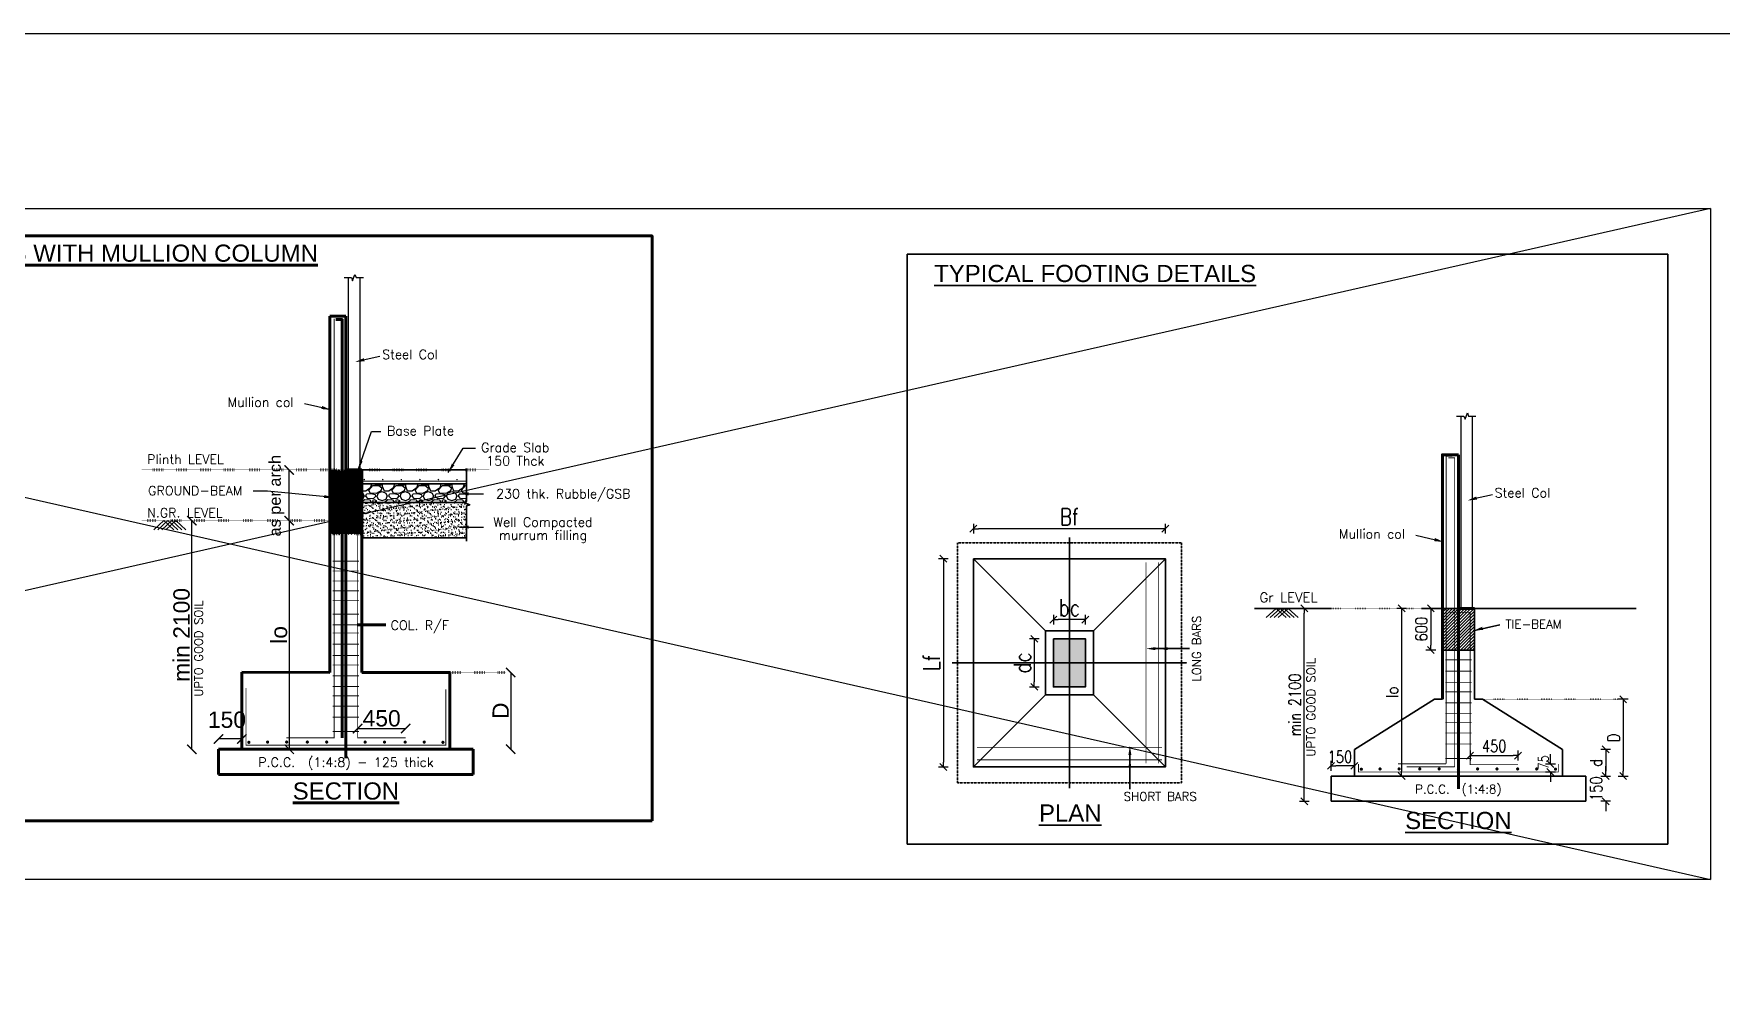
# Model space of a CAD drawing. Header units: inches. Extents: x 683042 to 921062, y -316188 to -5771.
# Drawn here: x 742158 to 778319, y -268646 to -247927 of the extents above; entities that cross this region are included whole.
import ezdxf
from ezdxf.enums import TextEntityAlignment as Align

# ---------------------------------------------------------------- set-up
doc = ezdxf.new("R2010")
doc.units = ezdxf.units.IN
doc.header["$MEASUREMENT"] = 0
for name, pattern in [('ACAD_ISO04W100', [30, 24, -3, 0, -3]), ('CENTERX2', [101.6, 63.5, -12.7, 12.7, -12.7]), ('DOT2', [0.125, 0, -0.125]), ('DOTS', [0.1901, 0.0001, -0.19]), ('HIDDEN', [0.375, 0.25, -0.125])]:
    doc.linetypes.add(name, pattern=pattern)
for name, color, linetype in [('a-col-txt', 7, 'Continuous'), ('COL', 1, 'Continuous'), ('Elevation', 6, 'Continuous'), ('H', 252, 'HIDDEN'), ('roznjaca', 7, 'Continuous'), ('TXT', 7, 'Continuous')]:
    doc.layers.add(name, color=color, linetype=linetype)
for name, color, linetype, lineweight in [('CAES', 8, 'Continuous', 20), ('CEN', 252, 'CENTERX2', 5), ('COLUMN', 5, 'Continuous', 5), ('DIM', 135, 'Continuous', 30), ('FOUND', 97, 'Continuous', 13), ('R-CEN', 252, 'HIDDEN', 30), ('R-comment', 2, 'Continuous', 30), ('R-FOUND', 97, 'Continuous', 30), ('R-text', 7, 'Continuous', 30), ('SCHEDULE', 7, 'Continuous', 30), ('SECTION', 6, 'Continuous', 30), ('STEEL', 5, 'Continuous', 30)]:
    doc.layers.add(name, color=color, linetype=linetype, lineweight=lineweight)
doc.styles.add('C', font='arial.ttf')
doc.styles.add('DEEPAK', font='romans.shx')
doc.styles.add('DIM', font='romans.shx', dxfattribs={"width": 0.8})
doc.styles.add('S', font='simplex.shx')
doc.styles.get("Standard").update_dxf_attribs({"font": 'arial.ttf'})
doc.dimstyles.new('FND', dxfattribs={"dimscale": 3, "dimtxt": 2, "dimasz": 1.5, "dimexe": 1, "dimexo": 0, "dimgap": 0.5, "dimtad": 1, "dimlfac": 0.25, "dimzin": 11, "dimdsep": 46, "dimtxsty": 'DIM', "dimblk1": 'TICK', "dimblk2": 'TICK', "dimsah": 1, "dimcen": 0, "dimdle": 0.3, "dimse1": 1, "dimse2": 1, "dimclrd": 256, "dimclre": 256, "dimclrt": 256, "dimadec": 0, "dimazin": 0, "dimtfac": 0.75, "dimtix": 1, "dimtofl": 0, "dimtmove": 2, "dimatfit": 3, "dimldrblk": 'TICK', "dimfxl": 1, "dimtolj": 1, "dimtzin": 11, "dimarcsym": 0})
doc.dimstyles.new('RSP-200', dxfattribs={"dimtxt": 150, "dimasz": 50, "dimexe": 0, "dimexo": 0, "dimgap": 40, "dimtad": 1, "dimdec": 0, "dimzin": 0, "dimdsep": 46, "dimtxsty": 'Standard', "dimblk": 'ARCHTICK', "dimcen": 90, "dimse1": 1, "dimse2": 1, "dimclrd": 1, "dimclre": 1, "dimclrt": 256, "dimadec": 0, "dimazin": 0, "dimtfac": 1, "dimtdec": 0, "dimtofl": 0, "dimtmove": 1, "dimatfit": 3, "dimfxl": 1, "dimtolj": 1, "dimtzin": 0, "dimarcsym": 0})

# ---------------------------------------------------------------- blocks, each defined once
blk = doc.blocks.new('TICK')
for p, q in [((0, 0), (-1, 0)), ((-0.71, -0.71), (0.71, 0.71)), ((0, -1), (0, 1))]:
    blk.add_line(p, q)
blk = doc.blocks.new('*D142')
at = {"layer": 'Defpoints', "color": 0, "transparency": 16777216}
for p in [(769384, -260233), (769632, -260233), (769632, -264363)]:
    blk.add_point(p, dxfattribs=at)
at = {"layer": 'DIM', "lineweight": -2, "transparency": 16777216}
blk.add_line((769384, -264258), (769384, -260338), dxfattribs=at)
at = {"layer": 'DIM', "lineweight": -2, "transparency": 16777216, "xscale": 105, "yscale": 105, "zscale": 105}
for p, rotation in [((769384, -260233), 90), ((769384, -264363), 270)]:
    blk.add_blockref('TICK', p, dxfattribs=dict(at, rotation=rotation))
at = {"layer": 'DIM', "lineweight": 35, "transparency": 16777216, "insert": (769182, -262298), "char_height": 255, "attachment_point": 5, "rotation": 90, "style": 'DIM'}
blk.add_mtext('\\A1;min 2100', dxfattribs=at)
blk = doc.blocks.new('*D143')
at = {"layer": 'Defpoints', "color": 0, "transparency": 16777216}
for p in [(772937, -263595), (773966, -263384), (773966, -263595)]:
    blk.add_point(p, dxfattribs=at)
at = {"layer": 'DIM', "lineweight": -2, "transparency": 16777216}
blk.add_line((773042, -263384), (773861, -263384), dxfattribs=at)
at = {"layer": 'DIM', "lineweight": -2, "transparency": 16777216, "xscale": 105, "yscale": 105, "zscale": 105, "rotation": 180}
blk.add_blockref('TICK', (772937, -263384), dxfattribs=at)
at = {"layer": 'DIM', "lineweight": -2, "transparency": 16777216, "xscale": 105, "yscale": 105, "zscale": 105}
blk.add_blockref('TICK', (773966, -263384), dxfattribs=at)
at = {"layer": 'DIM', "lineweight": 35, "transparency": 16777216, "insert": (773452, -263181), "char_height": 255, "attachment_point": 5, "style": 'DIM'}
blk.add_mtext('\\A1;450', dxfattribs=at)
blk = doc.blocks.new('*D144')
at = {"layer": 'Defpoints', "color": 0, "transparency": 16777216}
for p in [(769956, -263605), (769956, -263824), (770457, -263824)]:
    blk.add_point(p, dxfattribs=at)
at = {"layer": 'DIM', "lineweight": -2, "transparency": 16777216}
blk.add_line((770352, -263605), (770061, -263605), dxfattribs=at)
at = {"layer": 'DIM', "lineweight": -2, "transparency": 16777216, "xscale": 105, "yscale": 105, "zscale": 105, "rotation": 180}
blk.add_blockref('TICK', (769956, -263605), dxfattribs=at)
at = {"layer": 'DIM', "lineweight": -2, "transparency": 16777216, "xscale": 105, "yscale": 105, "zscale": 105}
blk.add_blockref('TICK', (770457, -263605), dxfattribs=at)
at = {"layer": 'DIM', "lineweight": 35, "transparency": 16777216, "insert": (770148, -263412), "char_height": 255, "attachment_point": 5, "style": 'DIM'}
blk.add_mtext('\\A1;150', dxfattribs=at)
blk = doc.blocks.new('*D145')
at = {"layer": 'Defpoints', "color": 0, "transparency": 16777216}
for p in [(775851, -262180), (775851, -263824), (776217, -263824)]:
    blk.add_point(p, dxfattribs=at)
at = {"layer": 'DIM', "lineweight": -2, "transparency": 16777216}
blk.add_line((776217, -262285), (776217, -263719), dxfattribs=at)
at = {"layer": 'DIM', "lineweight": -2, "transparency": 16777216, "xscale": 105, "yscale": 105, "zscale": 105}
for p, rotation in [((776217, -262180), 90), ((776217, -263824), 270)]:
    blk.add_blockref('TICK', p, dxfattribs=dict(at, rotation=rotation))
at = {"layer": 'DIM', "lineweight": 35, "transparency": 16777216, "insert": (776014, -263002), "char_height": 255, "attachment_point": 5, "rotation": 90, "style": 'DIM'}
blk.add_mtext('\\A1;D', dxfattribs=at)
blk = doc.blocks.new('*D146')
at = {"layer": 'Defpoints', "color": 0, "transparency": 16777216}
for p in [(775477, -263252), (775477, -263824), (775842, -263824)]:
    blk.add_point(p, dxfattribs=at)
at = {"layer": 'DIM', "lineweight": -2, "transparency": 16777216}
blk.add_line((775842, -263357), (775842, -263719), dxfattribs=at)
at = {"layer": 'DIM', "lineweight": -2, "transparency": 16777216, "xscale": 105, "yscale": 105, "zscale": 105}
for p, rotation in [((775842, -263252), 90), ((775842, -263824), 270)]:
    blk.add_blockref('TICK', p, dxfattribs=dict(at, rotation=rotation))
at = {"layer": 'DIM', "lineweight": 35, "transparency": 16777216, "insert": (775640, -263538), "char_height": 255, "attachment_point": 5, "rotation": 90, "style": 'DIM'}
blk.add_mtext('\\A1;d', dxfattribs=at)
blk = doc.blocks.new('*D147')
at = {"layer": 'Defpoints', "color": 0, "transparency": 16777216}
for p in [(774659, -263565), (774827, -263565), (774827, -263737)]:
    blk.add_point(p, dxfattribs=at)
at = {"layer": 'DIM', "lineweight": -2, "transparency": 16777216}
for p, q in [((774659, -263460), (774659, -263355)), ((774659, -263842), (774659, -263947))]:
    blk.add_line(p, q, dxfattribs=at)
at = {"layer": 'DIM', "lineweight": -2, "transparency": 16777216, "xscale": 105, "yscale": 105, "zscale": 105}
for p, rotation in [((774659, -263565), 270), ((774659, -263737), 90)]:
    blk.add_blockref('TICK', p, dxfattribs=dict(at, rotation=rotation))
at = {"layer": 'DIM', "lineweight": 35, "transparency": 16777216, "insert": (774507, -263532), "char_height": 225, "attachment_point": 5, "rotation": 90, "style": 'DIM'}
blk.add_mtext('\\A1;75', dxfattribs=at)
blk = doc.blocks.new('*D148')
at = {"layer": 'Defpoints', "color": 0, "transparency": 16777216}
for p in [(775415, -263824), (775415, -264363), (775842, -264363)]:
    blk.add_point(p, dxfattribs=at)
at = {"layer": 'DIM', "lineweight": -2, "transparency": 16777216}
for p, q in [((775842, -263719), (775842, -263614)), ((775842, -264468), (775842, -264573))]:
    blk.add_line(p, q, dxfattribs=at)
at = {"layer": 'DIM', "lineweight": -2, "transparency": 16777216, "xscale": 105, "yscale": 105, "zscale": 105}
for p, rotation in [((775842, -263824), 270), ((775842, -264363), 90)]:
    blk.add_blockref('TICK', p, dxfattribs=dict(at, rotation=rotation))
at = {"layer": 'DIM', "lineweight": 35, "transparency": 16777216, "insert": (775640, -264093), "char_height": 255, "attachment_point": 5, "rotation": 90, "style": 'DIM'}
blk.add_mtext('\\A1;150', dxfattribs=at)
blk = doc.blocks.new('*D152')
at = {"layer": 'Defpoints', "color": 0, "transparency": 16777216}
for p in [(771718, -260233), (771470, -263824), (771718, -263824)]:
    blk.add_point(p, dxfattribs=at)
at = {"layer": 'DIM', "lineweight": -2, "transparency": 16777216}
blk.add_line((771470, -260338), (771470, -263719), dxfattribs=at)
at = {"layer": 'DIM', "lineweight": -2, "transparency": 16777216, "xscale": 105, "yscale": 105, "zscale": 105}
for p, rotation in [((771470, -260233), 90), ((771470, -263824), 270)]:
    blk.add_blockref('TICK', p, dxfattribs=dict(at, rotation=rotation))
at = {"layer": 'DIM', "lineweight": 35, "transparency": 16777216, "insert": (771267, -262028), "char_height": 255, "attachment_point": 5, "rotation": 90, "style": 'DIM'}
blk.add_mtext('\\A1;lo', dxfattribs=at)
blk = doc.blocks.new('*D153')
at = {"layer": 'Defpoints', "color": 0, "transparency": 16777216}
for p in [(763837, -260885), (763597, -261913), (763837, -261913)]:
    blk.add_point(p, dxfattribs=at)
at = {"layer": 'DIM', "lineweight": -2, "transparency": 16777216}
blk.add_line((763597, -260990), (763597, -261808), dxfattribs=at)
at = {"layer": 'DIM', "lineweight": -2, "transparency": 16777216, "xscale": 105, "yscale": 105, "zscale": 105}
for p, rotation in [((763597, -260885), 90), ((763597, -261913), 270)]:
    blk.add_blockref('TICK', p, dxfattribs=dict(at, rotation=rotation))
at = {"layer": 'DIM', "lineweight": 35, "transparency": 16777216, "insert": (763342, -261399), "char_height": 360, "attachment_point": 5, "rotation": 90, "style": 'DIM'}
blk.add_mtext('\\A1;dc', dxfattribs=at)
blk = doc.blocks.new('*D154')
at = {"layer": 'Defpoints', "color": 0, "transparency": 16777216}
for p in [(762294, -258526), (762294, -259170), (766408, -259170)]:
    blk.add_point(p, dxfattribs=at)
at = {"layer": 'DIM', "lineweight": -2, "transparency": 16777216}
blk.add_line((766303, -258526), (762399, -258526), dxfattribs=at)
at = {"layer": 'DIM', "lineweight": -2, "transparency": 16777216, "xscale": 105, "yscale": 105, "zscale": 105, "rotation": 180}
blk.add_blockref('TICK', (762294, -258526), dxfattribs=at)
at = {"layer": 'DIM', "lineweight": -2, "transparency": 16777216, "xscale": 105, "yscale": 105, "zscale": 105}
blk.add_blockref('TICK', (766408, -258526), dxfattribs=at)
at = {"layer": 'DIM', "lineweight": 35, "transparency": 16777216, "insert": (764351, -258271), "char_height": 360, "attachment_point": 5, "style": 'DIM'}
blk.add_mtext('\\A1;Bf', dxfattribs=at)
blk = doc.blocks.new('*D155')
at = {"layer": 'Defpoints', "color": 0, "transparency": 16777216}
for p in [(764008, -260473), (764008, -260713), (764694, -260713)]:
    blk.add_point(p, dxfattribs=at)
at = {"layer": 'DIM', "lineweight": -2, "transparency": 16777216}
blk.add_line((764589, -260473), (764113, -260473), dxfattribs=at)
at = {"layer": 'DIM', "lineweight": -2, "transparency": 16777216, "xscale": 105, "yscale": 105, "zscale": 105, "rotation": 180}
blk.add_blockref('TICK', (764008, -260473), dxfattribs=at)
at = {"layer": 'DIM', "lineweight": -2, "transparency": 16777216, "xscale": 105, "yscale": 105, "zscale": 105}
blk.add_blockref('TICK', (764694, -260473), dxfattribs=at)
at = {"layer": 'DIM', "lineweight": 35, "transparency": 16777216, "insert": (764351, -260218), "char_height": 360, "attachment_point": 5, "style": 'DIM'}
blk.add_mtext('\\A1;bc', dxfattribs=at)
blk = doc.blocks.new('*D156')
at = {"layer": 'Defpoints', "color": 0, "transparency": 16777216}
for p in [(762294, -259170), (761650, -263628), (762294, -263628)]:
    blk.add_point(p, dxfattribs=at)
at = {"layer": 'DIM', "lineweight": -2, "transparency": 16777216}
blk.add_line((761650, -259275), (761650, -263523), dxfattribs=at)
at = {"layer": 'DIM', "lineweight": -2, "transparency": 16777216, "xscale": 105, "yscale": 105, "zscale": 105}
for p, rotation in [((761650, -259170), 90), ((761650, -263628), 270)]:
    blk.add_blockref('TICK', p, dxfattribs=dict(at, rotation=rotation))
at = {"layer": 'DIM', "lineweight": 35, "transparency": 16777216, "insert": (761395, -261399), "char_height": 360, "attachment_point": 5, "rotation": 90, "style": 'DIM'}
blk.add_mtext('\\A1;Lf', dxfattribs=at)
blk = doc.blocks.new('*D157')
at = {"layer": 'Defpoints', "color": 0, "transparency": 16777216}
for p in [(772343, -260233), (772095, -261124), (772343, -261124)]:
    blk.add_point(p, dxfattribs=at)
at = {"layer": 'DIM', "lineweight": -2, "transparency": 16777216}
blk.add_line((772095, -260338), (772095, -261019), dxfattribs=at)
at = {"layer": 'DIM', "lineweight": -2, "transparency": 16777216, "xscale": 105, "yscale": 105, "zscale": 105}
for p, rotation in [((772095, -260233), 90), ((772095, -261124), 270)]:
    blk.add_blockref('TICK', p, dxfattribs=dict(at, rotation=rotation))
at = {"layer": 'DIM', "lineweight": 35, "transparency": 16777216, "insert": (771892, -260679), "char_height": 255, "attachment_point": 5, "rotation": 90, "style": 'DIM'}
blk.add_mtext('\\A1;600', dxfattribs=at)
blk = doc.blocks.new('_ArchTick')
at = {"color": 0, "linetype": 'ByBlock', "const_width": 0.15}
blk.add_lwpolyline([(-0.5, -0.5), (0.5, 0.5)], dxfattribs=at)
blk = doc.blocks.new('*D226')
at = {"layer": 'Defpoints', "color": 0, "linetype": 'Continuous', "transparency": 16777216}
for p in [(745545, -258353), (745793, -258353), (746590, -263248)]:
    blk.add_point(p, dxfattribs=at)
at = {"layer": 'R-text', "color": 7, "linetype": 'Continuous', "lineweight": -2, "transparency": 16777216}
blk.add_line((745545, -263248), (745545, -258353), dxfattribs=at)
at = {"layer": 'R-text', "color": 7, "linetype": 'Continuous', "lineweight": -2, "transparency": 16777216, "xscale": 200, "yscale": 200, "zscale": 200}
for p, rotation in [((745545, -258353), 90), ((745545, -263248), 270)]:
    blk.add_blockref('_ArchTick', p, dxfattribs=dict(at, rotation=rotation))
at = {"layer": 'R-text', "linetype": 'Continuous', "transparency": 16777216, "insert": (745326, -260801), "char_height": 350, "attachment_point": 5, "rotation": 90}
blk.add_mtext('\\A1;min 2100', dxfattribs=at)
blk = doc.blocks.new('*D227')
at = {"layer": 'Defpoints', "color": 0, "linetype": 'Continuous', "transparency": 16777216}
for p in [(750127, -262808), (749098, -263019), (750127, -263019)]:
    blk.add_point(p, dxfattribs=at)
at = {"layer": 'R-text', "color": 7, "linetype": 'Continuous', "lineweight": -2, "transparency": 16777216}
blk.add_line((749098, -262808), (750127, -262808), dxfattribs=at)
at = {"layer": 'R-text', "color": 7, "linetype": 'Continuous', "lineweight": -2, "transparency": 16777216, "xscale": 200, "yscale": 200, "zscale": 200, "rotation": 180}
blk.add_blockref('_ArchTick', (749098, -262808), dxfattribs=at)
at = {"layer": 'R-text', "color": 7, "linetype": 'Continuous', "lineweight": -2, "transparency": 16777216, "xscale": 200, "yscale": 200, "zscale": 200}
blk.add_blockref('_ArchTick', (750127, -262808), dxfattribs=at)
at = {"layer": 'R-text', "linetype": 'Continuous', "transparency": 16777216, "insert": (749613, -262589), "char_height": 350, "attachment_point": 5}
blk.add_mtext('\\A1;450', dxfattribs=at)
blk = doc.blocks.new('*D228')
at = {"layer": 'Defpoints', "color": 0, "linetype": 'Continuous', "transparency": 16777216}
for p in [(746118, -263029), (746118, -263248), (746618, -263248)]:
    blk.add_point(p, dxfattribs=at)
at = {"layer": 'R-text', "color": 7, "linetype": 'Continuous', "lineweight": -2, "transparency": 16777216}
blk.add_line((746618, -263029), (746118, -263029), dxfattribs=at)
at = {"layer": 'R-text', "color": 7, "linetype": 'Continuous', "lineweight": -2, "transparency": 16777216, "xscale": 200, "yscale": 200, "zscale": 200, "rotation": 180}
blk.add_blockref('_ArchTick', (746118, -263029), dxfattribs=at)
at = {"layer": 'R-text', "color": 7, "linetype": 'Continuous', "lineweight": -2, "transparency": 16777216, "xscale": 200, "yscale": 200, "zscale": 200}
blk.add_blockref('_ArchTick', (746618, -263029), dxfattribs=at)
at = {"layer": 'R-text', "linetype": 'Continuous', "transparency": 16777216, "insert": (746298, -262619), "char_height": 350, "attachment_point": 5}
blk.add_mtext('\\A1;150', dxfattribs=at)
blk = doc.blocks.new('*D229')
at = {"layer": 'Defpoints', "color": 0, "linetype": 'Continuous', "transparency": 16777216}
for p in [(752012, -261604), (752012, -263248), (752378, -263248)]:
    blk.add_point(p, dxfattribs=at)
at = {"layer": 'R-text', "color": 7, "linetype": 'Continuous', "lineweight": -2, "transparency": 16777216}
blk.add_line((752378, -261604), (752378, -263248), dxfattribs=at)
at = {"layer": 'R-text', "color": 7, "linetype": 'Continuous', "lineweight": -2, "transparency": 16777216, "xscale": 200, "yscale": 200, "zscale": 200}
for p, rotation in [((752378, -261604), 90), ((752378, -263248), 270)]:
    blk.add_blockref('_ArchTick', p, dxfattribs=dict(at, rotation=rotation))
at = {"layer": 'R-text', "linetype": 'Continuous', "transparency": 16777216, "insert": (752163, -262426), "char_height": 350, "attachment_point": 5, "rotation": 90}
blk.add_mtext('\\A1;D', dxfattribs=at)
blk = doc.blocks.new('*D230')
at = {"layer": 'Defpoints', "color": 0, "linetype": 'Continuous', "transparency": 16777216}
for p in [(747631, -257269), (747879, -257269), (748504, -258353)]:
    blk.add_point(p, dxfattribs=at)
at = {"layer": 'R-text', "color": 7, "linetype": 'Continuous', "lineweight": -2, "transparency": 16777216}
blk.add_line((747631, -258353), (747631, -257269), dxfattribs=at)
at = {"layer": 'R-text', "color": 7, "linetype": 'Continuous', "lineweight": -2, "transparency": 16777216, "xscale": 200, "yscale": 200, "zscale": 200}
for p, rotation in [((747631, -257269), 90), ((747631, -258353), 270)]:
    blk.add_blockref('_ArchTick', p, dxfattribs=dict(at, rotation=rotation))
at = {"layer": 'R-text', "linetype": 'Continuous', "transparency": 16777216, "insert": (747364, -257820), "char_height": 250, "attachment_point": 5, "rotation": 90}
blk.add_mtext('\\A1;as per arch', dxfattribs=at)
blk = doc.blocks.new('*D231')
at = {"layer": 'Defpoints', "color": 0, "linetype": 'Continuous', "transparency": 16777216}
for p in [(748595, -258353), (747631, -263248), (747879, -263248)]:
    blk.add_point(p, dxfattribs=at)
at = {"layer": 'R-text', "color": 7, "linetype": 'Continuous', "lineweight": -2, "transparency": 16777216}
blk.add_line((747631, -258353), (747631, -263248), dxfattribs=at)
at = {"layer": 'R-text', "color": 7, "linetype": 'Continuous', "lineweight": -2, "transparency": 16777216, "xscale": 200, "yscale": 200, "zscale": 200}
for p, rotation in [((747631, -258353), 90), ((747631, -263248), 270)]:
    blk.add_blockref('_ArchTick', p, dxfattribs=dict(at, rotation=rotation))
at = {"layer": 'R-text', "linetype": 'Continuous', "transparency": 16777216, "insert": (747413, -260801), "char_height": 350, "attachment_point": 5, "rotation": 90}
blk.add_mtext('\\A1;lo', dxfattribs=at)

msp = doc.modelspace()

# ---------------------------------------------------------------- hatches: boundary and pattern name
at = {"layer": 'H', "linetype": 'ByBlock', "lineweight": 60}
h = msp.add_hatch(dxfattribs=at)
h.set_pattern_fill('ANSI31', color=256, scale=375, style=0)
h.set_pattern_definition([(45, (-245674.03, -7642.104), (-33.1456304, 33.1456304), [])])
h.paths.add_polyline_path([(748503.941, -257270.636), (749189.743, -257270.636), (749189.743, -258633.133), (748503.941, -258633.133)])
at = {"layer": 'H', "linetype": 'ByBlock', "lineweight": 35}
h = msp.add_hatch(dxfattribs=at)
h.set_pattern_fill('ANSI31', color=256, scale=375, style=0)
h.set_pattern_definition([(45, (-221835.17, -10604.43), (-33.1456304, 33.1456304), [])])
h.paths.add_polyline_path([(772342.799, -260232.964), (773028.6, -260232.964), (773028.6, -261124.108), (772342.799, -261124.108)])
at = {"layer": 'R-CEN', "linetype": 'Continuous'}
h = msp.add_hatch(dxfattribs=at)
h.set_pattern_fill('GRAVEL', color=256, scale=496.95316)
h.set_pattern_definition([(228.0127875, (-271757.617, 273412.804), (-3975.6252797, -4472.5784396), [66.8581, -6618.9629]), (184.9697407, (-271802.343, 273363.108), (5963.43791948, 496.95315996), [114.73058, -11358.32403]), (132.510447, (-271916.642, 273353.17), (4969.5315996, -5466.4847595), [80.89801, -8008.91332]), (267.273689, (-272110.454, 273228.93), (496.95315996, 9939.06319913), [104.47844, -10343.36344]), (292.8336542, (-272115.423, 273124.57), (-2484.7657998, 5963.4379195), [102.44938, -10142.50247]), (357.273689, (-272075.667, 273030.15), (-9939.06319913, 496.95315996), [104.47844, -10343.36344]), (37.6942405, (-271971.307, 273025.18), (-6460.39107944, -4969.53159957), [138.1674, -13678.56046]), (72.2553284, (-271861.977, 273109.662), (3478.6721197, 10932.96951905), [130.44424, -12913.98458]), (121.4295656, (-271822.22, 273233.9), (-3975.62527965, 6460.39107944), [104.83227, -10378.40612]), (175.2363583, (-271876.886, 273323.35), (5466.4847595, -496.95316), [119.68222, -5864.42625]), (222.3974378, (-271996.154, 273333.291), (-5963.43791948, -5466.48475952), [154.77507, -15322.74314]), (138.814075, (-271618.47, 273223.96), (-3478.6721197, 2981.7189597), [52.82662, -5229.85793]), (171.4692344, (-271658.226, 273258.748), (6460.39107944, -993.9063199), [100.50232, -9949.75337]), (225, (-271757.6, 273273.66), (-6e-14, -496.95316), [70.27961, -632.51829]), (203.1985905, (-271792.404, 273333.29), (2484.7657998, 993.90632), [37.84696, -3746.83555]), (291.8014095, (-271827.19, 273318.38), (-496.95316, 1490.85948), [53.52335, -2622.65132]), (30.9637565, (-271807.31, 273268.69), (1490.85948, 993.90632), [86.93152, -2810.77845]), (161.565051, (-271732.77, 273313.41), (993.90632, -496.95316), [62.8601, -1508.64377]), (16.3895403, (-272115.423, 273318.382), (4969.5315996, 1490.8594799), [88.0601, -8717.97233]), (70.346176, (-272030.94, 273343.23), (-1987.8126398, -5466.4847595), [73.87755, -7313.86229]), (293.1985905, (-271732.77, 273412.804), (-993.90632, 2484.7657998), [75.69342, -3708.9891]), (343.6104597, (-271702.952, 273343.23), (-4969.5315996, 1490.8594799), [88.0601, -8717.97233]), (339.443955, (-272115.423, 273010.27), (-2484.7657998, 993.90632), [84.91936, -4161.0503]), (294.7751406, (-272035.91, 272980.454), (-2484.7657998, 5466.4847595), [71.15276, -7044.13366]), (66.8014095, (-271727.8, 272915.85), (993.90632, 2484.7657998), [75.69342, -3708.9891]), (17.3540246, (-271697.982, 272985.424), (-6460.3910794, -1987.8126398), [83.30476, -8247.1482]), (69.443955, (-271971.307, 272915.85), (-993.90632, -2484.7657998), [42.45968, -4203.50998]), (101.309932, (-271757.62, 272915.85), (-496.95316, 1987.81264), [25.33964, -2508.63422]), (165.963757, (-271762.59, 272940.7), (1490.85948, -496.95316), [102.44938, -1946.541]), (186.009006, (-271861.977, 272965.546), (4969.53159957, 496.95315996), [94.9429, -9399.33389]), (303.690068, (-271807.31, 273223.96), (-496.95316, 993.90632), [71.67158, -1720.11852]), (353.1572266, (-271767.556, 273164.327), (8448.20371926, -993.9063199), [125.12982, -12387.83102]), (60.945396, (-271643.32, 273149.42), (-1987.8126398, -3478.6721197), [51.1643, -5065.28162]), (90, (-271618.47, 273194.14), (-496.95316, 496.95316), [29.8172, -467.13597]), (120.256437, (-271871.916, 272980.454), (1987.8126398, -3478.6721197), [69.03872, -6834.85522]), (48.0127875, (-271906.703, 273040.09), (3975.6252797, 4472.5784396), [133.71618, -6552.1048]), (0, (-271817.25, 273139.5), (496.95316, 496.95316), [129.20782, -367.74534]), (325.3048465, (-271688.043, 273139.48), (4969.5315996, -3478.6721197), [78.57525, -7778.94413]), (254.054604, (-271623.44, 273094.754), (-496.95316, -1987.81264), [72.35737, -3545.51624]), (207.6459754, (-271643.318, 273025.18), (-9442.11003918, -4969.53159957), [117.8102, -11663.22936]), (175.4260787, (-271747.678, 272970.515), (-6460.39107944, 496.95315996), [124.63536, -12338.88649])])
h.paths.add_polyline_path([(751431.318, -257567.382), (749189.743, -257567.382), (749189.743, -257967.486), (751431.318, -257967.486)])
at = {"layer": 'roznjaca', "lineweight": -2}
h = msp.add_hatch(dxfattribs=at)
h.set_pattern_fill('AR-SAND', color=0, scale=55.555556)
h.set_pattern_definition([(37.5, (579755.475, -301924.84), (-3.49963, 107.045765), [0, -84.444444, 0, -94.444444, 0, -90.277778]), (7.5, (579755.47, -301924.84), (98.32093, 156.78589), [0, -45.555556, 0, -76.11111, 0, -29.166667]), (327.5, (579687.14, -301924.84), (173.00788, 0.31439), [0, -27.77778, 0, -100, 0, -130.555556]), (317.5, (579687.14, -301924.84), (167.00703, 48.75975), [0, -13.88889, 0, -65.555556, 0, -75])])
h.paths.add_polyline_path([(751431.318, -258038.81), (751499.587, -258013.962), (751371.895, -257967.486), (749189.743, -257967.486), (749189.743, -258725.272), (751431.318, -258725.272)])

# ---------------------------------------------------------------- linework, layer by layer
at = {"layer": 'a-col-txt', "linetype": 'Continuous', "lineweight": 35}
msp.add_line((775414.955, -260232.964), (771894.884, -260232.964), dxfattribs=at)
at = {"layer": 'CAES', "lineweight": 60}
msp.add_lwpolyline([(755407.496, -264783.19), (734965.896, -264783.19), (734965.896, -252256.75), (755407.496, -252256.75)], close=True, dxfattribs=at)
at = {"layer": 'CAES', "lineweight": 35}
msp.add_lwpolyline([(777172.304, -265279.428), (760874.38, -265279.428), (760874.38, -252650.402), (777172.304, -252650.402)], close=True, dxfattribs=at)
at = {"layer": 'CEN', "linetype": 'ACAD_ISO04W100', "lineweight": 60}
for p, q in [((748846.842, -263438.952), (748846.842, -253978.155)), ((772685.7, -264099.245), (772685.7, -256941.908))]:
    msp.add_line(p, q, dxfattribs=at)
at = {"layer": 'CEN', "linetype": 'DOTS', "lineweight": 60, "ltscale": 5}
for p, q in [((751917.123, -257269.21), (744476.263, -257269.21)), ((748503.941, -258353.168), (744476.263, -258353.168)), ((749361.193, -261604.628), (752266.503, -261604.628))]:
    msp.add_line(p, q, dxfattribs=at)
at = {"layer": 'CEN', "linetype": 'ACAD_ISO04W100', "lineweight": 35}
for p, q in [((764351.073, -264084.95), (764351.073, -258712.839)), ((761836.468, -261398.895), (766865.678, -261398.895))]:
    msp.add_line(p, q, dxfattribs=at)
at = {"layer": 'CEN', "linetype": 'DOT2', "lineweight": 35, "ltscale": 50}
msp.add_line((769956.444, -260232.964), (775414.955, -260232.964), dxfattribs=at)
at = {"layer": 'CEN', "linetype": 'DOTS', "lineweight": 35, "ltscale": 5}
for p, q in [((769956.444, -260232.964), (775414.955, -260232.964)), ((773200.051, -262180.333), (776105.361, -262180.333))]:
    msp.add_line(p, q, dxfattribs=at)
at = {"layer": 'CEN', "linetype": 'DOTS', "lineweight": 60, "ltscale": 5}
msp.add_lwpolyline([(748503.941, -257269.21), (749189.743, -257269.21), (749189.743, -258633.133), (748503.941, -258633.133)], close=True, dxfattribs=at)
at = {"layer": 'COL', "color": 6, "lineweight": 60}
for p, q in [((748503.941, -261604.628), (748503.941, -253978.155)), ((749189.743, -261604.628), (749189.743, -257269.21)), ((746617.988, -261600.293), (746617.988, -263247.897)), ((748503.941, -261604.628), (746617.988, -261600.293)), ((749189.743, -261604.628), (751075.696, -261604.628)), ((751075.696, -261604.628), (751075.696, -263247.897)), ((746617.988, -263247.897), (751075.696, -263247.897))]:
    msp.add_line(p, q, dxfattribs=at)
at = {"layer": 'COL', "color": 6, "lineweight": 35}
for p, q in [((773028.6, -262180.333), (773028.6, -260232.964)), ((772171.349, -262179.939), (770456.845, -263252.102)), ((772342.799, -262180.333), (772171.349, -262179.939)), ((773028.6, -262180.333), (773200.051, -262180.333)), ((773200.051, -262180.333), (774914.554, -263252.102)), ((770456.845, -263252.102), (770456.845, -263823.603)), ((774914.554, -263252.102), (774914.554, -263823.603)), ((770456.845, -263823.603), (774914.554, -263823.603))]:
    msp.add_line(p, q, dxfattribs=at)
at = {"layer": 'COL', "color": 6, "lineweight": 60}
for points in [[(748503.941, -253978.155), (748846.842, -253978.155)], [(748846.842, -253978.155), (748846.842, -257269.21), (749189.743, -257269.21)], [(772342.799, -262180.333), (772342.799, -256941.908), (772685.7, -256941.908)], [(772685.7, -256941.908), (772685.7, -260232.964), (773028.6, -260232.964)]]:
    msp.add_lwpolyline(points, dxfattribs=at)
at = {"layer": 'COLUMN', "color": 252, "lineweight": 35}
msp.add_solid([(764008.172, -260884.544), (764693.974, -260884.544), (764008.172, -261913.246), (764693.974, -261913.246)], dxfattribs=at)
at = {"layer": 'Elevation', "lineweight": 35}
msp.add_lwpolyline([(772342.799, -260232.964), (773028.6, -260232.964), (773028.6, -261124.108), (772342.799, -261124.108)], close=True, dxfattribs=at)
at = {"layer": 'FOUND', "lineweight": 35}
for p, q in [((770456.845, -263823.603), (769956.444, -263823.603)), ((774914.554, -263823.603), (775414.955, -263823.603))]:
    msp.add_line(p, q, dxfattribs=at)
at = {"layer": 'FOUND', "color": 5, "linetype": 'HIDDEN', "lineweight": 35, "ltscale": 10}
msp.add_lwpolyline([(761950.768, -258827.14), (761950.768, -263970.65), (766751.378, -263970.65), (766751.378, -258827.14)], close=True, dxfattribs=at)
at = {"layer": 'R-comment', "color": 1}
for points in [[(748806.222, -253149.918), (748965.247, -253149.918), (748990.094, -253218.187), (749039.79, -253081.65), (749064.637, -253149.918), (749223.662, -253149.918)], [(748905.612, -257258.298), (748905.612, -253149.918)], [(749149.016, -257258.298), (749149.016, -253149.918)], [(772645.079, -256113.671), (772804.104, -256113.671), (772828.952, -256181.94), (772878.647, -256045.403), (772903.495, -256113.671), (773062.52, -256113.671)], [(772744.47, -260222.051), (772744.47, -256113.671)], [(772987.874, -260222.051), (772987.874, -256113.671)]]:
    msp.add_lwpolyline(points, dxfattribs=at)
for points in [[(749170.134, -257269.21), (748882.789, -257269.21), (748882.789, -257258.298), (749170.134, -257258.298)], [(773008.991, -260232.964), (772721.646, -260232.964), (772721.646, -260222.051), (773008.991, -260222.051)]]:
    msp.add_lwpolyline(points, close=True, dxfattribs=at)
at = {"layer": 'R-FOUND'}
for points in [[(826304.214, -247927.413), (683042.209, -247927.413), (683042.209, -316187.924), (826304.214, -316187.924)], [(714673.566, -251668.566), (778086.97, -251668.566), (778086.97, -266038.289), (714673.566, -266038.289)]]:
    msp.add_lwpolyline(points, close=True, dxfattribs=at)
for points in [[(778086.97, -251668.566), (714673.566, -266038.289)], [(714673.566, -251668.566), (778086.97, -266038.289)]]:
    msp.add_lwpolyline(points, dxfattribs=at)
at = {"layer": 'R-text', "linetype": 'Continuous'}
for p, q in [((749149.016, -254926.024), (749575.59, -254828.858)), ((748527.368, -255982.08), (747957.958, -255852.378)), ((772987.874, -257889.778), (773414.447, -257792.611)), ((772342.799, -258804.12), (771773.389, -258674.418))]:
    msp.add_line(p, q, dxfattribs=at)
for points in [[(744942.399, -258353.168), (744727.815, -258552.031)], [(745028.232, -258353.168), (744813.648, -258552.031)], [(745114.066, -258353.168), (744899.482, -258552.031)], [(744942.399, -258353.168), (745156.982, -258552.031)], [(745199.899, -258353.168), (744985.316, -258552.031)], [(745028.232, -258353.168), (745242.816, -258552.031)], [(745114.066, -258353.168), (745328.65, -258552.031)], [(745199.899, -258353.168), (745414.483, -258552.031)]]:
    msp.add_lwpolyline(points, dxfattribs=at)
for points in [[(749247.166, -254939.643), (749229.821, -254873.41), (749039.796, -254958.56)], [(748319.998, -255963.162), (748337.342, -255896.93), (748527.368, -255982.08)], [(773086.023, -257903.396), (773068.679, -257837.163), (772878.653, -257922.313)], [(772166.266, -258792.227), (772183.611, -258725.994), (772373.637, -258811.144)]]:
    msp.add_solid(points, dxfattribs=at)
at = {"layer": 'SCHEDULE', "lineweight": 35}
for p, q in [((769956.444, -260232.57), (768315.12, -260232.57)), ((776491.897, -260232.57), (775414.955, -260232.57)), ((766141.506, -261095.422), (766922.384, -261095.422)), ((765646.355, -263325.132), (765646.355, -264106.01))]:
    msp.add_line(p, q, dxfattribs=at)
at = {"layer": 'SCHEDULE', "lineweight": 60}
msp.add_line((749088.524, -260587.869), (749703.394, -260587.869), dxfattribs=at)
at = {"layer": 'SCHEDULE', "lineweight": 35}
for points in [[(766190.082, -261063.038), (766190.082, -261127.806), (765995.778, -261095.422)], [(766455.448, -261063.038), (766455.448, -261127.806), (766261.144, -261095.422)], [(765613.971, -263373.708), (765678.739, -263373.708), (765646.355, -263179.404)], [(765613.971, -263639.074), (765678.739, -263639.074), (765646.355, -263444.77)]]:
    msp.add_solid(points, dxfattribs=at)
at = {"layer": 'SECTION', "lineweight": 35}
for p, q in [((749189.743, -257269.21), (751431.318, -257269.21)), ((749189.743, -257567.382), (751431.318, -257567.382)), ((749189.743, -257967.486), (751431.318, -257967.486)), ((749189.743, -258725.272), (751431.318, -258725.272)), ((763836.722, -260713.093), (762293.669, -259170.04)), ((764865.424, -260713.093), (766408.477, -259170.04)), ((763836.722, -262084.696), (762293.669, -263627.749)), ((764865.424, -262084.696), (766408.477, -263627.749)), ((769956.444, -263823.603), (769956.444, -264362.632)), ((775414.955, -263823.603), (775414.955, -264362.632)), ((775414.955, -264362.632), (769956.444, -264362.632))]:
    msp.add_line(p, q, dxfattribs=at)
at = {"layer": 'SECTION', "lineweight": 60}
for p, q in [((746117.587, -263247.897), (746117.587, -263786.926)), ((746617.988, -263247.897), (746117.587, -263247.897)), ((751075.696, -263247.897), (751576.097, -263247.897)), ((751576.097, -263247.897), (751576.097, -263786.926)), ((751576.097, -263786.926), (746117.587, -263786.926))]:
    msp.add_line(p, q, dxfattribs=at)
at = {"layer": 'SECTION', "lineweight": 35}
msp.add_lwpolyline([(751431.318, -257234.957), (751431.318, -257939.419), (751363.05, -257964.267), (751499.587, -258013.962), (751431.318, -258038.81), (751431.318, -258791.444)], dxfattribs=at)
for points in [[(762293.669, -259170.04), (762293.669, -263627.749), (766408.477, -263627.749), (766408.477, -259170.04)], [(763836.722, -260713.093), (763836.722, -262084.696), (764865.424, -262084.696), (764865.424, -260713.093)], [(764008.172, -260884.544), (764008.172, -261913.246), (764693.974, -261913.246), (764693.974, -260884.544)]]:
    msp.add_lwpolyline(points, close=True, dxfattribs=at)
at = {"layer": 'STEEL', "color": 170, "lineweight": 60}
msp.add_lwpolyline([(748751.592, -254024.978, 0, 0, 0), (748595.381, -254024.978, 18.216, 18.216, 0), (748595.381, -263004.803, 18.216, 18.216, 0), (747566.679, -263004.803, 18.216, 18.216, 0)], format="xyseb", dxfattribs=at)
msp.add_lwpolyline([(748766.774, -263004.803), (748766.774, -254046.486), (748633.518, -254046.486)], dxfattribs=at)
at = {"layer": 'STEEL', "color": 170, "lineweight": 35}
for points, const_width in [([(772422.867, -263560.246), (772422.867, -256973.028), (772556.123, -256973.028)], 18.216), ([(772605.631, -263627.259), (772605.631, -257010.239), (772472.375, -257010.239)], 18.216), ([(765990.711, -263551.549), (765990.711, -259246.241)], 18.216), ([(766256.077, -263551.549), (766256.077, -259246.241)], 18.216), ([(772403.759, -261334.626), (772967.64, -261334.626)], 18.216), ([(772403.759, -261576.125), (772967.64, -261576.125)], 17.859), ([(772403.759, -261817.624), (772967.64, -261817.624)], 17.859), ([(772403.759, -262020.254), (772967.64, -262020.254)], 17.859), ([(772403.759, -262254.016), (772967.64, -262254.016)], 17.859), ([(772403.759, -262481.8), (772967.64, -262481.8)], 17.859), ([(772403.759, -262680.961), (772967.64, -262680.961)], 17.859), ([(766332.277, -263209.983), (762369.869, -263209.983)], 18.216), ([(772403.759, -262903.071), (772967.64, -262903.071)], 17.859), ([(772403.759, -263138.162), (772967.64, -263138.162)], 17.859), ([(766332.277, -263475.349), (762369.869, -263475.349)], 18.216), ([(770544.559, -263565.175), (770544.559, -263736.625), (774826.84, -263736.625), (774826.84, -263565.175)], 18.216), ([(771392.568, -263560.246), (772422.867, -263560.246)], 17.859), ([(772403.759, -263446.158), (772967.64, -263446.158)], 17.859), ([(771575.333, -263627.259), (772605.631, -263627.259)], 17.859)]:
    msp.add_lwpolyline(points, dxfattribs=dict(at, const_width=const_width))
at = {"layer": 'STEEL', "color": 1, "lineweight": 35, "const_width": 15.903}
msp.add_lwpolyline([(751431.318, -257507.748), (748644.652, -257507.748), (748644.652, -257286.597)], dxfattribs=at)
at = {"layer": 'STEEL', "color": 170, "lineweight": 60}
for points, const_width in [([(748785.496, -257337.947), (749098.302, -257337.947)], 17.859), ([(749098.302, -257337.947), (749098.302, -263004.803), (750127.005, -263004.803)], 18.216), ([(748564.901, -257537.889), (749128.783, -257537.889)], 17.859), ([(748564.901, -258076.165), (749128.783, -258076.165)], 17.859), ([(748564.901, -258584.478), (749128.783, -258584.478)], 17.859), ([(748564.901, -259221.059), (749128.783, -259221.059)], 17.859), ([(748564.901, -259432.97), (749128.783, -259432.97)], 17.859), ([(748564.901, -259644.88), (749128.783, -259644.88)], 17.859), ([(748564.901, -259856.791), (749128.783, -259856.791)], 17.859), ([(748564.901, -260357.772), (749128.783, -260357.772)], 18.216), ([(748564.901, -260068.701), (749128.783, -260068.701)], 17.859), ([(748564.901, -260585.556), (749128.783, -260585.556)], 18.216), ([(748564.901, -260758.92), (749128.783, -260758.92)], 18.216), ([(748564.901, -261000.419), (749128.783, -261000.419)], 17.859), ([(748564.901, -261241.918), (749128.783, -261241.918)], 17.859), ([(748564.901, -261444.548), (749128.783, -261444.548)], 17.859), ([(748564.901, -261678.31), (749128.783, -261678.31)], 17.859), ([(746705.701, -261936.452), (746705.701, -263160.92), (750987.983, -263160.92), (750987.983, -261968.443)], 18.216), ([(748564.901, -261906.094), (749128.783, -261906.094)], 17.859), ([(748564.901, -262105.256), (749128.783, -262105.256)], 17.859), ([(748564.901, -262327.366), (749128.783, -262327.366)], 17.859), ([(748564.901, -262562.457), (749128.783, -262562.457)], 17.859), ([(748564.901, -262870.452), (749128.783, -262870.452)], 17.859)]:
    msp.add_lwpolyline(points, dxfattribs=dict(at, const_width=const_width))
at = {"layer": 'STEEL', "linetype": 'Continuous', "const_width": 15.903}
for points in [[(749231.176, -257474.196, 1), (749247.079, -257474.196, 1)], [(749628.739, -257474.196, 1), (749644.641, -257474.196, 1)], [(750026.301, -257474.196, 1), (750042.204, -257474.196, 1)], [(750423.864, -257474.196, 1), (750439.766, -257474.196, 1)], [(750821.426, -257474.196, 1), (750837.329, -257474.196, 1)], [(751218.989, -257474.196, 1), (751234.891, -257474.196, 1)]]:
    msp.add_lwpolyline(points, format="xyb", close=True, dxfattribs=at)
at = {"layer": 'STEEL', "color": 170, "lineweight": 35}
msp.add_lwpolyline([(772473.93, -260316.128, 17.859, 17.859, 0), (772937.16, -260316.128, 18.216, 18.216, 0), (772937.16, -263580.509, 18.216, 18.216, 0), (773965.862, -263580.509, 18.216, 18.216, 0)], format="xyseb", dxfattribs=at)
at = {"layer": 'STEEL', "color": 170, "lineweight": 60, "const_width": 33.827}
for points in [[(746750.129, -263101.238, 1), (746783.956, -263101.238, 1)], [(747151.225, -263095.601, 1), (747185.052, -263095.601, 1)], [(747593.897, -263095.601, -1), (747560.07, -263095.601, -1)], [(748036.727, -263095.601, -1), (748002.9, -263095.601, -1)], [(748451.881, -263095.601, -1), (748418.054, -263095.601, -1)], [(748830.106, -263101.238, 1), (748863.933, -263101.238, 1)], [(749241.803, -263095.601, 1), (749275.63, -263095.601, 1)], [(749656.957, -263095.601, 1), (749690.784, -263095.601, 1)], [(750099.787, -263095.601, 1), (750133.614, -263095.601, 1)], [(750542.459, -263095.601, -1), (750508.632, -263095.601, -1)], [(750943.555, -263101.238, -1), (750909.728, -263101.238, -1)]]:
    msp.add_lwpolyline(points, format="xyb", close=True, dxfattribs=at)
at = {"layer": 'STEEL', "color": 170, "lineweight": 35, "const_width": 33.827}
for points in [[(770588.986, -263676.944, 1), (770622.813, -263676.944, 1)], [(770990.082, -263671.306, 1), (771023.909, -263671.306, 1)], [(771432.754, -263671.306, -1), (771398.927, -263671.306, -1)], [(771875.585, -263671.306, -1), (771841.758, -263671.306, -1)], [(772290.738, -263671.306, -1), (772256.911, -263671.306, -1)], [(772668.963, -263676.944, 1), (772702.79, -263676.944, 1)], [(773080.661, -263671.306, 1), (773114.488, -263671.306, 1)], [(773495.815, -263671.306, 1), (773529.641, -263671.306, 1)], [(773938.645, -263671.306, 1), (773972.472, -263671.306, 1)], [(774381.317, -263671.306, -1), (774347.49, -263671.306, -1)], [(774782.413, -263676.944, -1), (774748.586, -263676.944, -1)]]:
    msp.add_lwpolyline(points, format="xyb", close=True, dxfattribs=at)
at = {"layer": 'TXT', "lineweight": 35}
msp.add_line((773005.174, -260712.014), (773574.584, -260582.312), dxfattribs=at)
for points in [[(768781.256, -260232.57), (768566.672, -260431.433)], [(768867.09, -260232.57), (768652.506, -260431.433)], [(768952.923, -260232.57), (768738.339, -260431.433)], [(768781.256, -260232.57), (768995.84, -260431.433)], [(769038.757, -260232.57), (768824.173, -260431.433)], [(768867.09, -260232.57), (769081.674, -260431.433)], [(768952.923, -260232.57), (769167.507, -260431.433)], [(769038.757, -260232.57), (769253.341, -260431.433)]]:
    msp.add_lwpolyline(points, dxfattribs=at)
msp.add_solid([(773212.544, -260693.097), (773195.199, -260626.864), (773005.174, -260712.014)], dxfattribs=at)

# ---------------------------------------------------------------- texts
at = {"layer": 'DIM', "lineweight": 35, "style": 'DEEPAK'}
msp.add_text('UPTO GOOD SOIL', height=185.625, rotation=90, dxfattribs=at).set_placement((769619.707, -263408.965))
at = {"layer": 'R-text', "linetype": 'Continuous', "style": 'DEEPAK'}
for s, height, p in [('Steel Col', 198.7813, (749623.228, -254893.045)), ('Mullion col', 198.78126, (746311.449, -255916.564)), ('Plinth LEVEL', 198.78126, (744586.625, -257139.274)), ('GROUND-BEAM', 198.78126, (744608.522, -257811.321)), ('Steel Col', 198.7813, (773462.086, -257856.798)), ('N.GR. LEVEL', 198.78126, (744586.625, -258284.765)), ('Mullion col', 198.78126, (770126.88, -258738.605)), ('COL. R/F', 198.7813, (749804.261, -260694.176))]:
    msp.add_text(s, height=height, dxfattribs=at).set_placement(p)
for s, height, p in [('Base Plate', 198.7813, (750446.977, -256429.129)), ('Grade Slab', 198.7813, (752475.855, -256786.712)), ('150 Thck', 198.7813, (752475.855, -257072.744)), ('230 thk. Rubble/GSB', 198.78126, (753505.599, -257777.438)), ('Well Compacted', 198.78126, (753070.29, -258384.083)), ('murrum filling', 198.78126, (753070.29, -258663.915)), ('P.C.C.  (1:4:8) - 125 thick', 198.78126, (748846.842, -263527.263))]:
    msp.add_text(s, height=height, dxfattribs=at).set_placement(p, align=Align.MIDDLE_CENTER)
msp.add_text('UPTO GOOD SOIL', height=180.55556, rotation=90, dxfattribs=at).set_placement((745780.85, -262123.707))
at = {"layer": 'TXT', "color": 30, "lineweight": 60, "style": 'C'}
for s, p in [('%%UTYPICAL FOOTING DETAILS WITH MULLION COLUMN', (741676.578, -252809.055)), ('%%uSECTION', (748846.842, -264326.556))]:
    msp.add_text(s, height=367.2459, dxfattribs=at).set_placement(p, align=Align.CENTER)
at = {"layer": 'TXT', "color": 30, "lineweight": 35, "style": 'C'}
for s, p in [('%%uTYPICAL FOOTING DETAILS', (764901.113, -253243.97)), ('%%UPLAN', (764368.458, -264798.574)), ('%%uSECTION', (772685.7, -264958.624))]:
    msp.add_text(s, height=367.2459, dxfattribs=at).set_placement(p, align=Align.CENTER)
at = {"layer": 'TXT', "lineweight": 35}
for s, height, style, p in [('Gr LEVEL', 206.5758, 'S', (768425.483, -260102.634)), ('TIE-BEAM', 185.625, 'DEEPAK', (773696.74, -260662.507))]:
    msp.add_text(s, height=height, dxfattribs=dict(at, style=style)).set_placement(p)
at = {"layer": 'TXT', "lineweight": 35, "style": 'DEEPAK'}
msp.add_text('LONG BARS', height=185.625, rotation=90, dxfattribs=at).set_placement((767076.689, -261095.422), align=Align.MIDDLE_CENTER)
for s, p in [('P.C.C.  (1:4:8)', (772685.7, -264102.969)), ('SHORT BARS', (766296.408, -264260.315))]:
    msp.add_text(s, height=185.625, dxfattribs=at).set_placement(p, align=Align.MIDDLE_CENTER)

# ---------------------------------------------------------------- dimensions: what is measured, and where the dimension line sits
at = {"layer": 'DIM', "lineweight": 35}
dim = msp.add_linear_dim(base=(762293.669, -258526.078), p1=(766408.477, -259170.04), p2=(762293.669, -259170.04), text='Bf', dimstyle='FND', override={"dimtxt": 120, "dimasz": 35, "dimgap": 25, "dimpost": '"'}, dxfattribs=at)
dim.commit()
dim.dimension.update_dxf_attribs({"geometry": '*D154', "text_midpoint": (764351.073, -258271.078)})
for base, p1, p2, angle, text, override, picture, middle in [((761649.707, -263627.749), (762293.669, -259170.04), (762293.669, -263627.749), 270, 'Lf', {"dimtxt": 120, "dimasz": 35, "dimgap": 25, "dimpost": '"'}, '*D156', (761394.707, -261398.895)), ((764008.172, -260473.063), (764693.974, -260713.093), (764008.172, -260713.093), 180, 'bc', {"dimtxt": 120, "dimasz": 35, "dimgap": 25, "dimpost": '"'}, '*D155', (764351.073, -260218.063)), ((769384.023, -260232.57), (769632.312, -264362.632), (769632.03, -260232.57), 90, 'min 2100', {"dimtxt": 85, "dimasz": 35, "dimgap": 25, "dimpost": '"'}, '*D142', (769181.523, -262297.601)), ((771469.988, -263823.603), (771718.172, -260232.57), (771717.882, -263823.603), 270, 'lo', {"dimtxt": 85, "dimasz": 35, "dimgap": 25, "dimpost": '"'}, '*D152', (771267.488, -262028.086)), ((772094.767, -261124.108), (772342.799, -260232.964), (772342.738, -261124.108), 270, '600', {"dimtxt": 85, "dimasz": 35, "dimgap": 25, "dimpost": '"'}, '*D157', (771892.267, -260678.536)), ((763596.692, -261913.246), (763836.722, -260884.544), (763836.722, -261913.246), 270, 'dc', {"dimtxt": 120, "dimasz": 35, "dimgap": 25, "dimpost": '"'}, '*D153', (763341.692, -261398.895)), ((776216.982, -263823.603), (775850.808, -262179.939), (775850.808, -263823.603), 90, 'D', {"dimtxt": 85, "dimasz": 35, "dimgap": 25, "dimpost": '"'}, '*D145', (776014.482, -263001.771)), ((773965.862, -263383.841), (772937.16, -263594.991), (773965.862, -263594.991), 180, '450', {"dimtxt": 85, "dimasz": 35, "dimgap": 25, "dimpost": '"'}, '*D143', (773451.511, -263181.341)), ((775842.002, -263823.603), (775476.904, -263252.102), (775476.904, -263823.603), 90, 'd', {"dimtxt": 85, "dimasz": 35, "dimgap": 25, "dimpost": '"'}, '*D146', (775639.502, -263537.852)), ((775842.002, -264362.632), (775414.955, -263823.603), (775414.955, -264362.632), 90, '150', {"dimtxt": 85, "dimasz": 35, "dimgap": 25, "dimpost": '"'}, '*D148', (775639.502, -264093.117))]:
    dim = msp.add_linear_dim(base=base, p1=p1, p2=p2, angle=angle, text=text, dimstyle='FND', override=override, dxfattribs=at)
    dim.commit()
    dim.dimension.update_dxf_attribs({"geometry": picture, "text_midpoint": middle})
dim = msp.add_linear_dim(base=(769956.444, -263604.792), p1=(770456.845, -263823.603), p2=(769956.444, -263823.603), text='150', dimstyle='FND', override={"dimtxt": 85, "dimasz": 35, "dimgap": 25, "dimpost": '"'}, dxfattribs=at)
dim.commit()
dim.dimension.update_dxf_attribs({"geometry": '*D144', "text_midpoint": (770148.059, -263411.994), "dimtype": 160})
dim = msp.add_linear_dim(base=(774659.195, -263565.175), p1=(774826.84, -263736.625), p2=(774826.84, -263565.175), angle=270, text='75', dimstyle='FND', override={"dimtxt": 75, "dimasz": 35, "dimgap": 25, "dimpost": '"'}, dxfattribs=at)
dim.commit()
dim.dimension.update_dxf_attribs({"geometry": '*D147', "text_midpoint": (774506.795, -263532.041), "dimtype": 160})
at = {"layer": 'R-text', "linetype": 'Continuous'}
dim = msp.add_linear_dim(base=(747631.13, -257269.21), p1=(748503.941, -258353.168), p2=(747879.232, -257269.21), angle=90, text='as per arch', dimstyle='RSP-200', override={"dimtxt": 250, "dimasz": 200, "dimblk1": 'ArchTick', "dimblk2": 'ArchTick', "dimclrd": 7}, dxfattribs=at)
dim.commit()
dim.dimension.update_dxf_attribs({"geometry": '*D230', "text_midpoint": (747563.943, -257819.736), "dimtype": 160})
for base, p1, p2, angle, text, picture, middle in [((745545.165, -258353.168), (746590.071, -263247.897), (745793.172, -258353.168), 90, 'min 2100', '*D226', (745326.465, -260800.533)), ((747631.13, -263247.897), (748595.381, -258353.168), (747879.024, -263247.897), 270, 'lo', '*D231', (747413.265, -260800.533)), ((752378.124, -263247.897), (752011.951, -261604.234), (752011.951, -263247.897), 90, 'D', '*D229', (752163.124, -262426.065)), ((750127.005, -262808.135), (749098.302, -263019.285), (750127.005, -263019.285), 180, '450', '*D227', (749612.654, -262589.435))]:
    dim = msp.add_linear_dim(base=base, p1=p1, p2=p2, angle=angle, text=text, dimstyle='RSP-200', override={"dimtxt": 350, "dimasz": 200, "dimblk1": 'ArchTick', "dimblk2": 'ArchTick', "dimclrd": 7}, dxfattribs=at)
    dim.commit()
    dim.dimension.update_dxf_attribs({"geometry": picture, "text_midpoint": middle})
dim = msp.add_linear_dim(base=(746117.587, -263029.086), p1=(746617.988, -263247.897), p2=(746117.587, -263247.897), text='150', dimstyle='RSP-200', override={"dimtxt": 350, "dimasz": 200, "dimblk1": 'ArchTick', "dimblk2": 'ArchTick', "dimclrd": 7}, dxfattribs=at)
dim.commit()
dim.dimension.update_dxf_attribs({"geometry": '*D228', "text_midpoint": (746297.665, -262837.836), "dimtype": 160})

# ---------------------------------------------------------------- leaders
for points in [[(749110.126, -257263.059), (749394.348, -256445.28), (749591.87, -256445.28)], [(751041.296, -257321.837), (751357.622, -256802.864), (751620.748, -256802.864)], [(748580.456, -257858.214), (747163.569, -257720.745), (746860.244, -257720.745)], [(751280.349, -257780.587), (751431.318, -257780.587), (751794.261, -257780.587)], [(751280.349, -258492.45), (751431.318, -258492.45), (751794.261, -258492.45)]]:
    msp.add_leader(points, dimstyle='RSP-200', override={"dimtxt": 750, "dimasz": 200, "dimclrd": 7}, dxfattribs=at)

doc.saveas('drawing.dxf')
